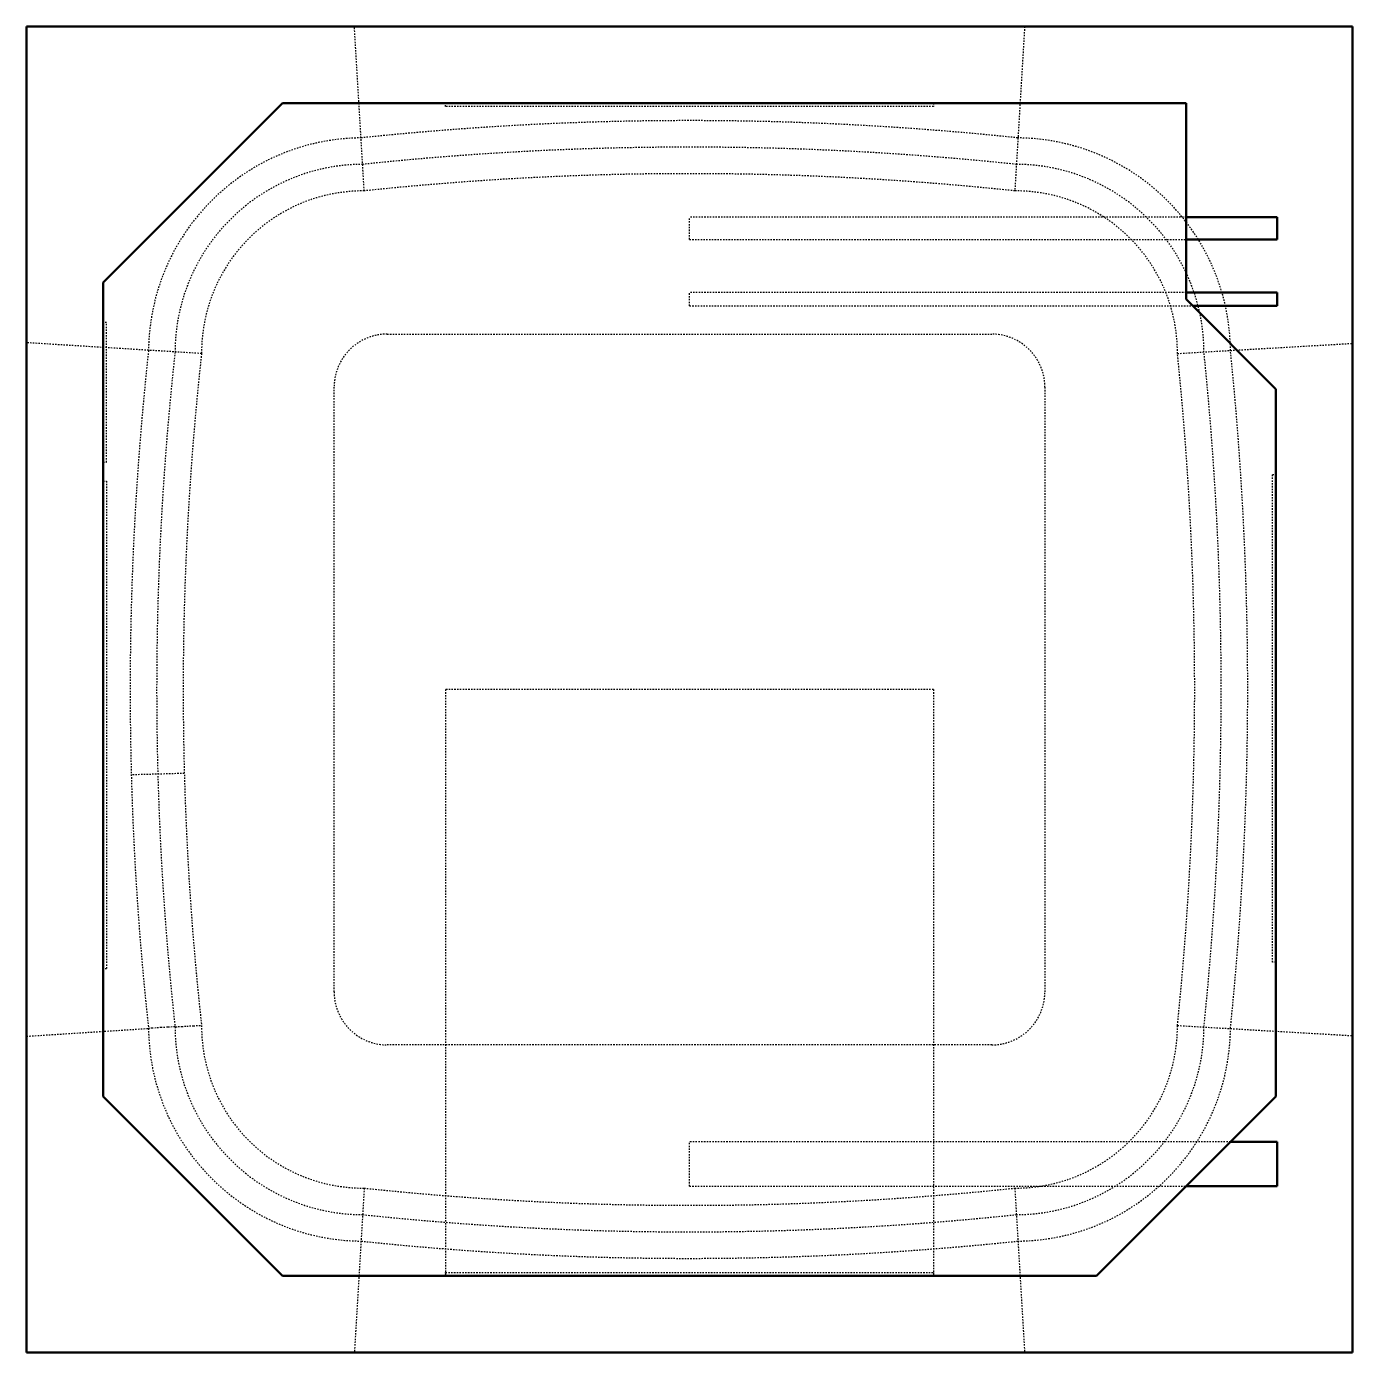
# Model space of a CAD drawing. Header units: millimetres. Extents: x -475 to 475, y -475 to 475.
import ezdxf

# ---------------------------------------------------------------- set-up
doc = ezdxf.new("R2010")
doc.units = ezdxf.units.MM
doc.linetypes.add('Dashed', pattern=[2, 1, -1])
doc.layers.add('AM_0', color=7, linetype='Continuous', lineweight=50)
doc.layers.add('AM_9', color=6, linetype='Dashed', lineweight=25)

# ---------------------------------------------------------------- blocks, each defined once
blk = doc.blocks.new('1_FCA42AAVJU_BYCQ54GEGFU_PART7_0_in_FCA42AAVJU_BYCQ54GEGFU_4')
at = {"layer": 'AM_0'}
for p, q in [((420.6748, -323.85), (387.35, -323.85)), ((420.6748, -323.85), (420.6748, -355.6)), ((355.6, -355.6), (420.6748, -355.6))]:
    blk.add_line(p, q, dxfattribs=at)
at = {"layer": 'AM_9'}
for p, q in [((0, -355.6), (0, -323.85)), ((387.35, -323.85), (0, -323.85)), ((0, -355.6), (355.6, -355.6))]:
    blk.add_line(p, q, dxfattribs=at)
blk = doc.blocks.new('2_FCA42AAVJU_BYCQ54GEGFU_PART6_0_in_FCA42AAVJU_BYCQ54GEGFU_4')
at = {"layer": 'AM_0'}
for p, q in [((420.6748, 284.1625), (355.6, 284.1625)), ((420.6748, 284.1625), (420.6748, 274.6375)), ((360.3625, 274.6375), (420.6748, 274.6375))]:
    blk.add_line(p, q, dxfattribs=at)
at = {"layer": 'AM_9'}
for p, q in [((0, 274.6375), (0, 284.1625)), ((355.6, 284.1625), (0, 284.1625)), ((0, 274.6375), (360.3625, 274.6375))]:
    blk.add_line(p, q, dxfattribs=at)
blk = doc.blocks.new('3_FCA42AAVJU_BYCQ54GEGFU_PART5_0_in_FCA42AAVJU_BYCQ54GEGFU_4')
at = {"layer": 'AM_0'}
for p, q in [((420.6748, 338.1375), (355.6, 338.1375)), ((420.6748, 338.1375), (420.6748, 322.2625)), ((355.6, 322.2625), (420.6748, 322.2625))]:
    blk.add_line(p, q, dxfattribs=at)
at = {"layer": 'AM_9'}
for p, q in [((0, 322.2625), (0, 338.1375)), ((355.6, 338.1375), (0, 338.1375)), ((0, 322.2625), (355.6, 322.2625))]:
    blk.add_line(p, q, dxfattribs=at)
blk = doc.blocks.new('4_FCA42AAVJU_BYCQ54GEGFU_PART4_0_in_FCA42AAVJU_BYCQ54GEGFU_4')
at = {"layer": 'AM_0'}
for p, q in [((-291.30625, 419.89375), (-419.89375, 291.30625)), ((355.6, 419.89375), (-291.30625, 419.89375)), ((355.6, 279.4), (355.6, 419.89375)), ((-419.89375, 291.30625), (-419.89375, -291.30625)), ((419.89375, 215.10625), (355.6, 279.4)), ((419.89375, -291.30625), (419.89375, 215.10625)), ((-419.89375, -291.30625), (-291.30625, -419.89375)), ((291.30625, -419.89375), (419.89375, -291.30625)), ((-291.30625, -419.89375), (291.30625, -419.89375))]:
    blk.add_line(p, q, dxfattribs=at)
at = {"layer": 'AM_9'}
for p, q in [((-174.625, 417.35375), (-174.625, 419.89375)), ((174.625, 419.89375), (174.625, 417.35375)), ((174.625, 417.35375), (-174.625, 417.35375)), ((-417.35375, 262.7122), (-419.89375, 262.7122)), ((-417.35375, 162.7378), (-417.35375, 262.7122)), ((-419.89375, 162.7378), (-417.35375, 162.7378)), ((417.35375, -195.2625), (417.35375, 153.9875)), ((417.35375, 153.9875), (419.89375, 153.9875)), ((-419.89375, 149.225), (-417.35375, 149.225)), ((-417.35375, 149.225), (-417.35375, -200.025)), ((419.89375, -195.2625), (417.35375, -195.2625)), ((-417.35375, -200.025), (-419.89375, -200.025)), ((-174.625, -417.35375), (174.625, -417.35375)), ((-174.625, -419.89375), (-174.625, -417.35375)), ((174.625, -417.35375), (174.625, -419.89375))]:
    blk.add_line(p, q, dxfattribs=at)
blk = doc.blocks.new('5_FCA42AAVJU_BYCQ54GEGFU_PART2_0_in_FCA42AAVJU_BYCQ54GEGFU_4')
at = {"layer": 'AM_0'}
for p, q in [((474.66, 474.66), (-474.66, 474.66)), ((-474.66, 474.66), (-474.66, -474.66)), ((474.66, -474.66), (474.66, 474.66)), ((-474.66, -474.66), (474.66, -474.66))]:
    blk.add_line(p, q, dxfattribs=at)
at = {"layer": 'AM_9'}
for p, q in [((-232.92, 356.97), (-239.92, 474.66)), ((239.92, 474.66), (232.92, 356.97)), ((-349.35, 240.52), (-474.66, 248.26)), ((-216.45, 254.42), (216.45, 254.42)), ((349.35, 240.56), (474.66, 247.82)), ((-254.42, -216.45), (-254.42, 216.45)), ((254.42, 216.45), (254.42, -216.45)), ((-361.69, -60.09), (-399.65, -61.13)), ((-474.66, -248.26), (-387.32, -242.64)), ((349.35, -240.56), (474.66, -247.82)), ((216.45, -254.42), (-216.45, -254.42)), ((-232.92, -356.97), (-239.92, -474.66)), ((232.92, -356.97), (239.92, -474.66))]:
    blk.add_line(p, q, dxfattribs=at)
for points in [[(-368.34, -241.55), (-373.54, -241.76), (-378.19, -242.03), (-381.89, -242.32), (-384.76, -242.44), (-386.65, -242.54), (-387.32, -242.64)], [(-368.34, -241.55), (-367.81, -241.46), (-366.19, -241.37), (-363.6, -241.28), (-359.97, -241.03), (-355.18, -240.74), (-349.35, -240.52)]]:
    blk.add_lwpolyline(points, dxfattribs=at)
for centre, radius, start, end in [((0, -1834.66), 2241.94, 83.98373, 96.01627), ((-233.51, 241.13), 153.81, 90.54696, 179.43531), ((233.51, 241.13), 153.81, 0.52978, 89.45304), ((0, -1834.66), 2222.96, 83.95963, 96.04037), ((-233.51, 241.13), 134.83, 90.1734, 179.82098), ((233.51, 241.13), 134.83, 0.16793, 89.8266), ((0, -1834.66), 2203.97, 83.93343, 96.06657), ((-233.51, 241.13), 115.84, 89.70934, 180.30008), ((233.51, 241.13), 115.84, 359.71855, 90.29066), ((-216.45, 216.45), 37.97, 90, 180), ((216.45, 216.45), 37.97, 360, 90), ((1842.28, 0), 2242.76, 173.78901, 186.21099), ((1842.28, 0), 2223.77, 173.76414, 186.23586), ((1842.28, 0), 2204.79, 173.7371, 186.2629), ((-1988.75, 0), 2350.44, 354.12569, 5.87431), ((-1988.75, 0), 2369.43, 354.14949, 5.85051), ((-1988.75, 0), 2388.41, 354.17139, 5.82861), ((-216.45, -216.45), 37.97, 180, 270), ((216.45, -216.45), 37.97, 270, 0), ((-233.51, -241.13), 153.81, 180.56469, 269.45304), ((-233.51, -241.13), 134.83, 180.17903, 269.8266), ((-233.51, -241.13), 115.84, 179.69992, 270.29066), ((233.51, -241.13), 115.84, 269.70934, 0.28145), ((233.51, -241.13), 134.83, 270.1734, 359.83207), ((233.51, -241.13), 153.81, 270.54696, 359.47022), ((0, 1834.66), 2203.97, 263.93343, 276.06657), ((0, 1834.66), 2222.96, 263.95963, 276.04037), ((0, 1834.66), 2241.94, 263.98373, 276.01627)]:
    blk.add_arc(centre, radius, start, end, dxfattribs=at)
blk = doc.blocks.new('6_FCA42AAVJU_BYCQ54GEGFU_PART1_0_in_FCA42AAVJU_BYCQ54GEGFU_4')
at = {"layer": 'AM_9'}
for p, q in [((174.625, 0), (-174.625, 0)), ((-174.625, 0), (-174.625, -419.89375)), ((174.625, 0), (174.625, -419.89375))]:
    blk.add_line(p, q, dxfattribs=at)

msp = doc.modelspace()

# ---------------------------------------------------------------- block references
for name in ['5_FCA42AAVJU_BYCQ54GEGFU_PART2_0_in_FCA42AAVJU_BYCQ54GEGFU_4', '4_FCA42AAVJU_BYCQ54GEGFU_PART4_0_in_FCA42AAVJU_BYCQ54GEGFU_4', '3_FCA42AAVJU_BYCQ54GEGFU_PART5_0_in_FCA42AAVJU_BYCQ54GEGFU_4', '2_FCA42AAVJU_BYCQ54GEGFU_PART6_0_in_FCA42AAVJU_BYCQ54GEGFU_4', '6_FCA42AAVJU_BYCQ54GEGFU_PART1_0_in_FCA42AAVJU_BYCQ54GEGFU_4', '1_FCA42AAVJU_BYCQ54GEGFU_PART7_0_in_FCA42AAVJU_BYCQ54GEGFU_4']:
    msp.add_blockref(name, (0, 0))

doc.saveas('drawing.dxf')
